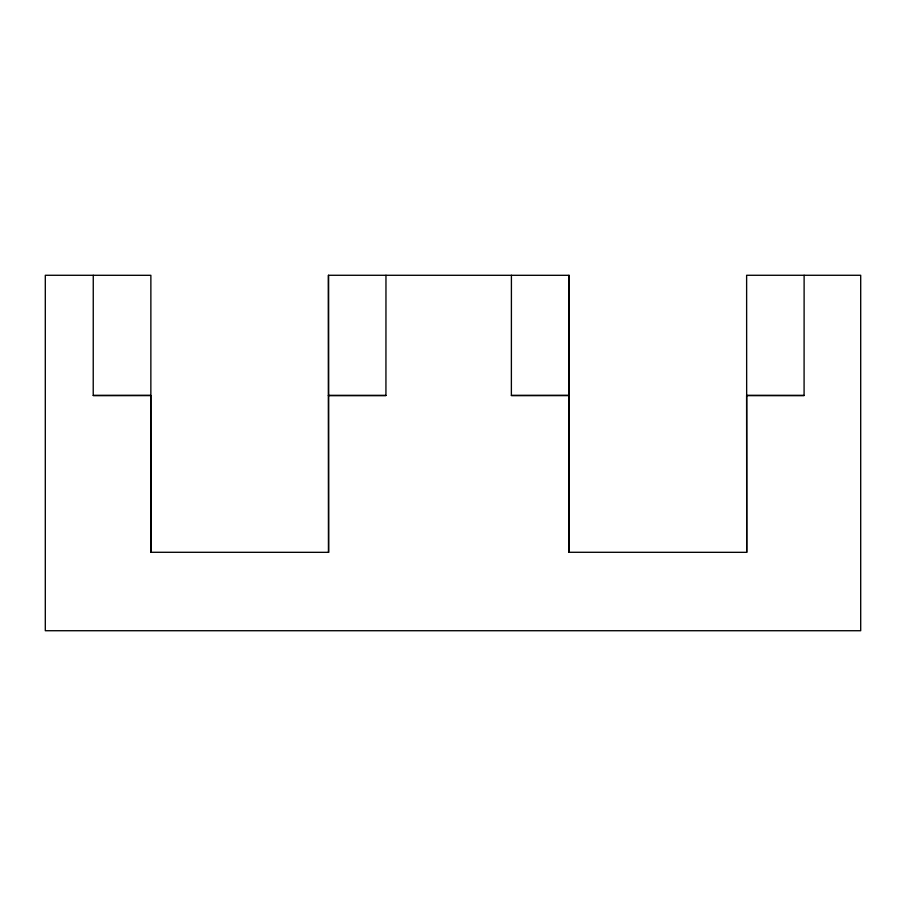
<?xml version="1.0" encoding="UTF-8"?>
<svg xmlns="http://www.w3.org/2000/svg" width="906" height="906" viewBox="0 0 906 906"><rect width="100%" height="100%" fill="white"/><g stroke="black" fill="none" stroke-linecap="round" stroke-linejoin="round"><path stroke-width="1.36" d="M93.239 395.492L150.736 395.469L93.227 395.503L93.261 275.277M328.47 275.277L328.561 552.332L328.47 275.277L569.025 275.311L569.002 552.332L569.025 275.311M385.956 395.503L328.436 395.503L385.933 395.503L385.967 275.277M511.414 275.277L511.38 395.503L568.889 395.469L511.403 395.492M568.9 552.286L746.714 552.332L746.623 275.277L860.7 275.277L860.7 630.723L45.3 630.723L45.3 275.277L150.872 275.311L150.849 552.332L150.736 395.469M746.714 552.332L746.612 395.469L804.086 395.503L804.12 275.277M746.601 395.503L804.109 395.503M150.736 552.286L328.561 552.332"/></g></svg>
